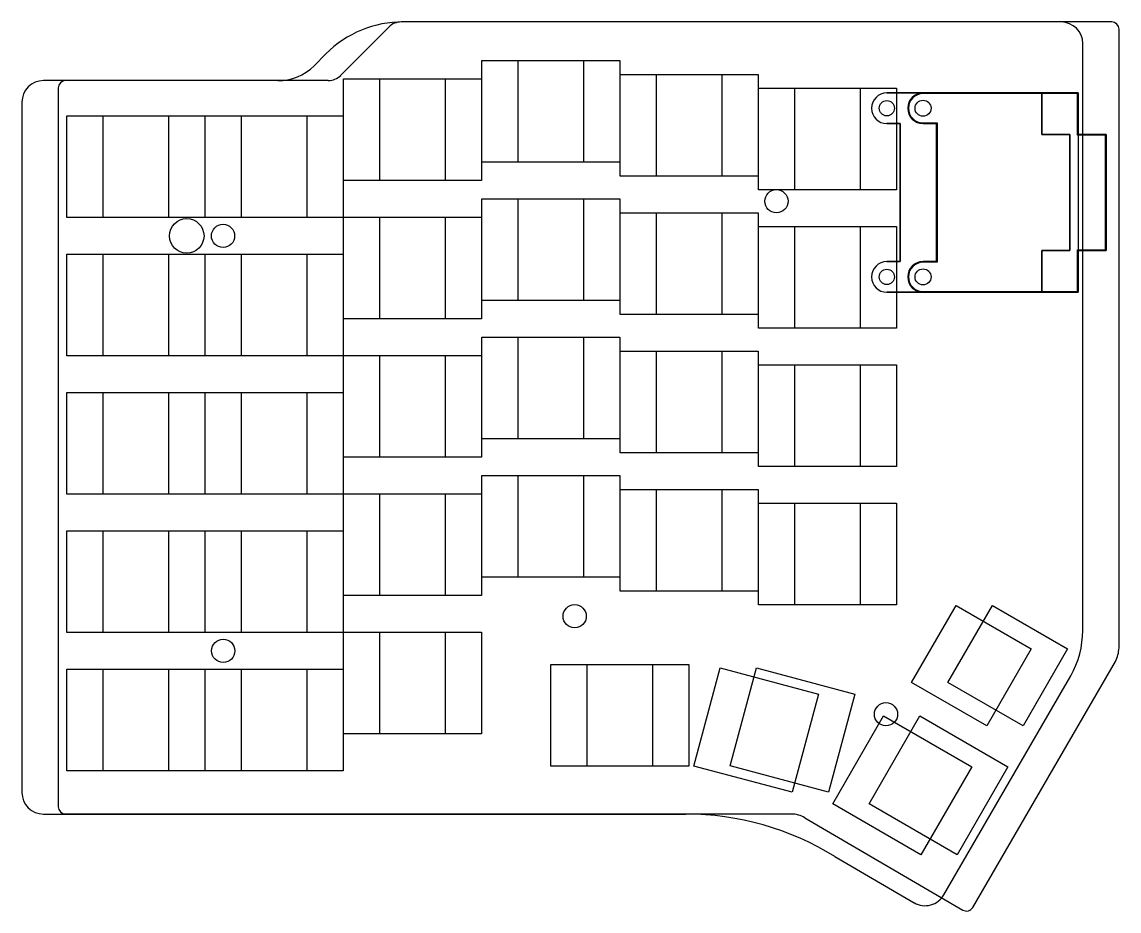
# Model space of a CAD drawing. Header units: centimetres. Extents: x -31 to 1902, y -26 to 307.
# Drawn here: x 26.1 to 41.21, y -0.58 to 11.66 of the extents above; entities that cross this region are included whole.
import ezdxf

# ---------------------------------------------------------------- set-up
doc = ezdxf.new("R2010")
doc.units = ezdxf.units.CM
doc.header["$MEASUREMENT"] = 0
for name, color, linetype in [('V2 v28_Sketch66', 7, 'Continuous'), ('V2 v28_Sketch67', 7, 'Continuous'), ('V2 v28_Sketch96', 7, 'Continuous'), ('V2 v28_Sketch97', 7, 'Continuous')]:
    doc.layers.add(name, color=color, linetype=linetype)

msp = doc.modelspace()

# ---------------------------------------------------------------- linework, layer by layer
at = {"layer": 'V2 v28_Sketch66'}
for p, q in [((40.41, 11.66, 1.02), (31.354, 11.66, 1.02)), ((40.707, 3.28, 1.02), (40.707, 11.363, 1.02)), ((30.284, 11.22, 1.02), (30.122, 11.058, 1.02)), ((32.432, 9.729, 1.02), (32.432, 11.129, 1.02)), ((32.432, 11.129, 1.02), (33.832, 11.129, 1.02)), ((33.832, 11.129, 1.02), (33.832, 9.729, 1.02)), ((34.337, 9.538, 1.02), (34.337, 10.938, 1.02)), ((34.337, 10.938, 1.02), (35.737, 10.938, 1.02)), ((35.737, 10.938, 1.02), (35.737, 9.538, 1.02)), ((29.622, 10.853, 1.02), (26.397, 10.853, 1.02)), ((30.527, 9.475, 1.02), (30.527, 10.875, 1.02)), ((30.527, 10.875, 1.02), (31.927, 10.875, 1.02)), ((31.927, 10.875, 1.02), (31.927, 9.475, 1.02)), ((36.242, 10.748, 1.02), (37.642, 10.748, 1.02)), ((36.242, 9.348, 1.02), (36.242, 10.748, 1.02)), ((37.642, 10.748, 1.02), (37.642, 9.348, 1.02)), ((38.01, 10.683, 1.02), (40.145, 10.683, 1.02)), ((40.145, 10.683, 1.02), (40.145, 10.111, 1.02)), ((40.145, 10.683, 1.02), (40.145, 10.111, 1.02)), ((26.1, 10.556, 1.02), (26.1, 1.048, 1.02)), ((26.717, 10.367, 1.02), (28.117, 10.367, 1.02)), ((26.717, 8.967, 1.02), (26.717, 10.367, 1.02)), ((28.117, 10.367, 1.02), (28.117, 8.967, 1.02)), ((28.622, 8.967, 1.02), (28.622, 10.367, 1.02)), ((28.622, 10.367, 1.02), (30.022, 10.367, 1.02)), ((30.022, 10.367, 1.02), (30.022, 8.967, 1.02)), ((38.194, 10.261, 1.02), (38.01, 10.261, 1.02)), ((38.194, 8.36, 1.02), (38.194, 10.261, 1.02)), ((40.145, 10.111, 1.02), (40.529, 10.111, 1.02)), ((40.529, 10.111, 1.02), (40.529, 8.511, 1.02)), ((33.832, 9.729, 1.02), (32.432, 9.729, 1.02)), ((35.737, 9.538, 1.02), (34.337, 9.538, 1.02)), ((31.927, 9.475, 1.02), (30.527, 9.475, 1.02)), ((32.432, 9.224, 1.02), (33.832, 9.224, 1.02)), ((32.432, 7.824, 1.02), (32.432, 9.224, 1.02)), ((33.832, 9.224, 1.02), (33.832, 7.824, 1.02)), ((37.642, 9.348, 1.02), (36.242, 9.348, 1.02)), ((28.117, 8.967, 1.02), (26.717, 8.967, 1.02)), ((30.022, 8.967, 1.02), (28.622, 8.967, 1.02)), ((30.527, 7.57, 1.02), (30.527, 8.97, 1.02)), ((30.527, 8.97, 1.02), (31.927, 8.97, 1.02)), ((31.927, 8.97, 1.02), (31.927, 7.57, 1.02)), ((34.337, 9.033, 1.02), (35.737, 9.033, 1.02)), ((34.337, 7.633, 1.02), (34.337, 9.033, 1.02)), ((35.737, 9.033, 1.02), (35.737, 7.633, 1.02)), ((36.242, 7.443, 1.02), (36.242, 8.843, 1.02)), ((36.242, 8.843, 1.02), (37.642, 8.843, 1.02)), ((37.642, 8.843, 1.02), (37.642, 7.443, 1.02)), ((26.717, 7.062, 1.02), (26.717, 8.462, 1.02)), ((26.717, 8.462, 1.02), (28.117, 8.462, 1.02)), ((28.117, 8.462, 1.02), (28.117, 7.062, 1.02)), ((28.622, 8.462, 1.02), (30.022, 8.462, 1.02)), ((28.622, 7.062, 1.02), (28.622, 8.462, 1.02)), ((30.022, 8.462, 1.02), (30.022, 7.062, 1.02)), ((40.145, 8.511, 1.02), (40.145, 7.938, 1.02)), ((40.529, 8.511, 1.02), (40.145, 8.511, 1.02)), ((38.01, 8.36, 1.02), (38.194, 8.36, 1.02)), ((40.145, 7.938, 1.02), (38.01, 7.938, 1.02)), ((33.832, 7.824, 1.02), (32.432, 7.824, 1.02)), ((31.927, 7.57, 1.02), (30.527, 7.57, 1.02)), ((35.737, 7.633, 1.02), (34.337, 7.633, 1.02)), ((37.642, 7.443, 1.02), (36.242, 7.443, 1.02)), ((32.432, 5.919, 1.02), (32.432, 7.319, 1.02)), ((32.432, 7.319, 1.02), (33.832, 7.319, 1.02)), ((33.832, 7.319, 1.02), (33.832, 5.919, 1.02)), ((34.337, 7.128, 1.02), (35.737, 7.128, 1.02)), ((34.337, 5.728, 1.02), (34.337, 7.128, 1.02)), ((35.737, 7.128, 1.02), (35.737, 5.728, 1.02)), ((28.117, 7.062, 1.02), (26.717, 7.062, 1.02)), ((30.022, 7.062, 1.02), (28.622, 7.062, 1.02)), ((30.527, 7.065, 1.02), (31.927, 7.065, 1.02)), ((30.527, 5.665, 1.02), (30.527, 7.065, 1.02)), ((31.927, 7.065, 1.02), (31.927, 5.665, 1.02)), ((36.242, 6.938, 1.02), (37.642, 6.938, 1.02)), ((36.242, 5.538, 1.02), (36.242, 6.938, 1.02)), ((37.642, 6.938, 1.02), (37.642, 5.538, 1.02)), ((26.717, 5.157, 1.02), (26.717, 6.557, 1.02)), ((26.717, 6.557, 1.02), (28.117, 6.557, 1.02)), ((28.117, 6.557, 1.02), (28.117, 5.157, 1.02)), ((28.622, 5.157, 1.02), (28.622, 6.557, 1.02)), ((28.622, 6.557, 1.02), (30.022, 6.557, 1.02)), ((30.022, 6.557, 1.02), (30.022, 5.157, 1.02)), ((33.832, 5.919, 1.02), (32.432, 5.919, 1.02)), ((31.927, 5.665, 1.02), (30.527, 5.665, 1.02)), ((35.737, 5.728, 1.02), (34.337, 5.728, 1.02)), ((37.642, 5.538, 1.02), (36.242, 5.538, 1.02)), ((32.432, 5.414, 1.02), (33.832, 5.414, 1.02)), ((32.432, 4.014, 1.02), (32.432, 5.414, 1.02)), ((33.832, 5.414, 1.02), (33.832, 4.014, 1.02)), ((28.117, 5.157, 1.02), (26.717, 5.157, 1.02)), ((30.022, 5.157, 1.02), (28.622, 5.157, 1.02)), ((30.527, 3.76, 1.02), (30.527, 5.16, 1.02)), ((30.527, 5.16, 1.02), (31.927, 5.16, 1.02)), ((31.927, 5.16, 1.02), (31.927, 3.76, 1.02)), ((34.337, 3.823, 1.02), (34.337, 5.223, 1.02)), ((34.337, 5.223, 1.02), (35.737, 5.223, 1.02)), ((35.737, 5.223, 1.02), (35.737, 3.823, 1.02)), ((36.242, 3.633, 1.02), (36.242, 5.033, 1.02)), ((36.242, 5.033, 1.02), (37.642, 5.033, 1.02)), ((37.642, 5.033, 1.02), (37.642, 3.633, 1.02)), ((26.717, 3.252, 1.02), (26.717, 4.652, 1.02)), ((26.717, 4.652, 1.02), (28.117, 4.652, 1.02)), ((28.117, 4.652, 1.02), (28.117, 3.252, 1.02)), ((28.622, 3.252, 1.02), (28.622, 4.652, 1.02)), ((28.622, 4.652, 1.02), (30.022, 4.652, 1.02)), ((30.022, 4.652, 1.02), (30.022, 3.252, 1.02)), ((33.832, 4.014, 1.02), (32.432, 4.014, 1.02)), ((35.737, 3.823, 1.02), (34.337, 3.823, 1.02)), ((31.927, 3.76, 1.02), (30.527, 3.76, 1.02)), ((37.642, 3.633, 1.02), (36.242, 3.633, 1.02)), ((38.351, 2.564, 1.02), (38.963, 3.625, 1.02)), ((38.963, 3.625, 1.02), (39.998, 3.027, 1.02)), ((28.117, 3.252, 1.02), (26.717, 3.252, 1.02)), ((30.022, 3.252, 1.02), (28.622, 3.252, 1.02)), ((30.527, 3.255, 1.02), (31.927, 3.255, 1.02)), ((30.527, 1.855, 1.02), (30.527, 3.255, 1.02)), ((31.927, 3.255, 1.02), (31.927, 1.855, 1.02)), ((39.998, 3.027, 1.02), (39.386, 1.966, 1.02)), ((26.717, 1.347, 1.02), (26.717, 2.747, 1.02)), ((26.717, 2.747, 1.02), (28.117, 2.747, 1.02)), ((28.117, 2.747, 1.02), (28.117, 1.347, 1.02)), ((28.622, 1.347, 1.02), (28.622, 2.747, 1.02)), ((28.622, 2.747, 1.02), (30.022, 2.747, 1.02)), ((30.022, 2.747, 1.02), (30.022, 1.347, 1.02)), ((33.384, 1.41, 1.02), (33.384, 2.81, 1.02)), ((33.384, 2.81, 1.02), (34.784, 2.81, 1.02)), ((34.784, 2.81, 1.02), (34.784, 1.41, 1.02)), ((35.353, 1.413, 1.02), (35.715, 2.765, 1.02)), ((35.715, 2.765, 1.02), (37.067, 2.403, 1.02)), ((38.794, -0.363, 1.02), (40.543, 2.656, 1.02)), ((39.386, 1.966, 1.02), (38.351, 2.564, 1.02)), ((37.067, 2.403, 1.02), (36.705, 1.051, 1.02)), ((37.266, 0.89, 1.02), (37.966, 2.102, 1.02)), ((37.966, 2.102, 1.02), (39.178, 1.402, 1.02)), ((31.927, 1.855, 1.02), (30.527, 1.855, 1.02)), ((34.784, 1.41, 1.02), (33.384, 1.41, 1.02)), ((36.705, 1.051, 1.02), (35.353, 1.413, 1.02)), ((39.178, 1.402, 1.02), (38.478, 0.19, 1.02)), ((28.117, 1.347, 1.02), (26.717, 1.347, 1.02)), ((30.022, 1.347, 1.02), (28.622, 1.347, 1.02)), ((38.478, 0.19, 1.02), (37.266, 0.89, 1.02)), ((26.397, 0.751, 1.02), (35.242, 0.751, 1.02)), ((37.293, 0.167, 1.02), (38.388, -0.471, 1.02))]:
    msp.add_line(p, q, dxfattribs=at)
msp.add_circle((28.369, 8.714, 1.02), 0.238, dxfattribs=at)
for centre, radius, start, end in [((31.346, 10.158, 1.02), 1.503, 89.7045, 135.004), ((40.41, 11.362, 1.02), 0.298, 0.1799, 89.9381), ((29.626, 11.555, 1.02), 0.703, 269.6732, 314.9928), ((26.397, 10.556, 1.02), 0.297, 90.0004, 180), ((38.01, 10.472, 1.02), 0.211, 90, 270), ((38.01, 8.149, 1.02), 0.211, 90, 270), ((39.439, 3.28, 1.02), 1.268, 330.5309, 360), ((26.397, 1.048, 1.02), 0.297, 180, 270), ((35.239, -3.152, 1.02), 3.903, 58.2511, 89.9634), ((38.537, -0.214, 1.02), 0.297, 239.956, 329.9823)]:
    msp.add_arc(centre, radius, start, end, dxfattribs=at)
at = {"layer": 'V2 v28_Sketch67'}
for p, q in [((40.145, 10.683, 1.22), (38.01, 10.683, 1.22)), ((40.145, 10.111, 1.22), (40.145, 10.683, 1.22)), ((38.01, 10.261, 1.22), (38.194, 10.261, 1.22)), ((38.194, 10.261, 1.22), (38.194, 8.36, 1.22)), ((40.529, 10.111, 1.22), (40.145, 10.111, 1.22)), ((40.529, 8.511, 1.22), (40.529, 10.111, 1.22)), ((40.145, 7.938, 1.22), (40.145, 8.511, 1.22)), ((40.145, 8.511, 1.22), (40.529, 8.511, 1.22)), ((38.194, 8.36, 1.22), (38.01, 8.36, 1.22)), ((38.01, 7.938, 1.22), (40.145, 7.938, 1.22))]:
    msp.add_line(p, q, dxfattribs=at)
for centre in [(38.01, 10.472, 1.22), (38.01, 8.149, 1.22)]:
    msp.add_circle(centre, 0.105, dxfattribs=at)
for centre in [(38.01, 10.472, 1.22), (38.01, 8.149, 1.22)]:
    msp.add_arc(centre, 0.211, 90, 270, dxfattribs=at)
at = {"layer": 'V2 v28_Sketch96'}
for p, q in [((41.107, 11.661, 1.02), (31.322, 11.661, 1.02)), ((31.152, 11.59, 1.02), (30.488, 10.924, 1.02)), ((41.207, 3.039, 1.02), (41.207, 11.561, 1.02)), ((32.932, 9.729, 1.02), (32.932, 11.129, 1.02)), ((32.932, 11.129, 1.02), (34.332, 11.129, 1.02)), ((34.332, 11.129, 1.02), (34.332, 9.729, 1.02)), ((34.837, 9.538, 1.02), (34.837, 10.938, 1.02)), ((34.837, 10.938, 1.02), (36.237, 10.938, 1.02)), ((36.237, 10.938, 1.02), (36.237, 9.538, 1.02)), ((26.6, 10.753, 1.02), (26.6, 0.852, 1.02)), ((30.318, 10.853, 1.02), (26.7, 10.853, 1.02)), ((31.027, 9.475, 1.02), (31.027, 10.875, 1.02)), ((31.027, 10.875, 1.02), (32.427, 10.875, 1.02)), ((32.427, 10.875, 1.02), (32.427, 9.475, 1.02)), ((36.742, 9.348, 1.02), (36.742, 10.748, 1.02)), ((36.742, 10.748, 1.02), (38.142, 10.748, 1.02)), ((38.142, 10.748, 1.02), (38.142, 9.348, 1.02)), ((38.508, 10.683, 1.02), (40.645, 10.683, 1.02)), ((40.645, 10.683, 1.02), (40.645, 10.111, 1.02)), ((27.217, 8.967, 1.02), (27.217, 10.367, 1.02)), ((27.217, 10.367, 1.02), (28.617, 10.367, 1.02)), ((28.617, 10.367, 1.02), (28.617, 8.967, 1.02)), ((29.122, 8.967, 1.02), (29.122, 10.367, 1.02)), ((29.122, 10.367, 1.02), (30.522, 10.367, 1.02)), ((30.522, 10.367, 1.02), (30.522, 8.967, 1.02)), ((38.694, 10.261, 1.02), (38.508, 10.261, 1.02)), ((38.694, 8.36, 1.02), (38.694, 10.261, 1.02)), ((40.645, 10.111, 1.02), (40.645, 8.511, 1.02)), ((40.645, 10.111, 1.02), (41.029, 10.111, 1.02)), ((41.029, 10.111, 1.02), (41.029, 8.511, 1.02)), ((34.332, 9.729, 1.02), (32.932, 9.729, 1.02)), ((36.237, 9.538, 1.02), (34.837, 9.538, 1.02)), ((32.427, 9.475, 1.02), (31.027, 9.475, 1.02)), ((32.932, 7.824, 1.02), (32.932, 9.224, 1.02)), ((32.932, 9.224, 1.02), (34.332, 9.224, 1.02)), ((34.332, 9.224, 1.02), (34.332, 7.824, 1.02)), ((38.142, 9.348, 1.02), (36.742, 9.348, 1.02)), ((28.617, 8.967, 1.02), (27.217, 8.967, 1.02)), ((30.522, 8.967, 1.02), (29.122, 8.967, 1.02)), ((31.027, 8.97, 1.02), (32.427, 8.97, 1.02)), ((31.027, 7.57, 1.02), (31.027, 8.97, 1.02)), ((32.427, 8.97, 1.02), (32.427, 7.57, 1.02)), ((34.837, 9.033, 1.02), (36.237, 9.033, 1.02)), ((34.837, 7.633, 1.02), (34.837, 9.033, 1.02)), ((36.237, 9.033, 1.02), (36.237, 7.633, 1.02)), ((36.742, 8.843, 1.02), (38.142, 8.843, 1.02)), ((36.742, 7.443, 1.02), (36.742, 8.843, 1.02)), ((38.142, 8.843, 1.02), (38.142, 7.443, 1.02)), ((27.217, 8.462, 1.02), (28.617, 8.462, 1.02)), ((27.217, 7.062, 1.02), (27.217, 8.462, 1.02)), ((28.617, 8.462, 1.02), (28.617, 7.062, 1.02)), ((29.122, 7.062, 1.02), (29.122, 8.462, 1.02)), ((29.122, 8.462, 1.02), (30.522, 8.462, 1.02)), ((30.522, 8.462, 1.02), (30.522, 7.062, 1.02)), ((40.645, 8.511, 1.02), (40.645, 7.938, 1.02)), ((41.029, 8.511, 1.02), (40.645, 8.511, 1.02)), ((38.508, 8.36, 1.02), (38.694, 8.36, 1.02)), ((40.645, 7.938, 1.02), (38.508, 7.938, 1.02)), ((34.332, 7.824, 1.02), (32.932, 7.824, 1.02)), ((32.427, 7.57, 1.02), (31.027, 7.57, 1.02)), ((36.237, 7.633, 1.02), (34.837, 7.633, 1.02)), ((38.142, 7.443, 1.02), (36.742, 7.443, 1.02)), ((32.932, 7.319, 1.02), (34.332, 7.319, 1.02)), ((32.932, 5.919, 1.02), (32.932, 7.319, 1.02)), ((34.332, 7.319, 1.02), (34.332, 5.919, 1.02)), ((34.837, 5.728, 1.02), (34.837, 7.128, 1.02)), ((34.837, 7.128, 1.02), (36.237, 7.128, 1.02)), ((36.237, 7.128, 1.02), (36.237, 5.728, 1.02)), ((28.617, 7.062, 1.02), (27.217, 7.062, 1.02)), ((30.522, 7.062, 1.02), (29.122, 7.062, 1.02)), ((31.027, 7.065, 1.02), (32.427, 7.065, 1.02)), ((31.027, 5.665, 1.02), (31.027, 7.065, 1.02)), ((32.427, 7.065, 1.02), (32.427, 5.665, 1.02)), ((36.742, 5.538, 1.02), (36.742, 6.938, 1.02)), ((36.742, 6.938, 1.02), (38.142, 6.938, 1.02)), ((38.142, 6.938, 1.02), (38.142, 5.538, 1.02)), ((27.217, 5.157, 1.02), (27.217, 6.557, 1.02)), ((27.217, 6.557, 1.02), (28.617, 6.557, 1.02)), ((28.617, 6.557, 1.02), (28.617, 5.157, 1.02)), ((29.122, 5.157, 1.02), (29.122, 6.557, 1.02)), ((29.122, 6.557, 1.02), (30.522, 6.557, 1.02)), ((30.522, 6.557, 1.02), (30.522, 5.157, 1.02)), ((34.332, 5.919, 1.02), (32.932, 5.919, 1.02)), ((32.427, 5.665, 1.02), (31.027, 5.665, 1.02)), ((36.237, 5.728, 1.02), (34.837, 5.728, 1.02)), ((38.142, 5.538, 1.02), (36.742, 5.538, 1.02)), ((32.932, 5.414, 1.02), (34.332, 5.414, 1.02)), ((32.932, 4.014, 1.02), (32.932, 5.414, 1.02)), ((34.332, 5.414, 1.02), (34.332, 4.014, 1.02)), ((28.617, 5.157, 1.02), (27.217, 5.157, 1.02)), ((30.522, 5.157, 1.02), (29.122, 5.157, 1.02)), ((31.027, 5.16, 1.02), (32.427, 5.16, 1.02)), ((31.027, 3.76, 1.02), (31.027, 5.16, 1.02)), ((32.427, 5.16, 1.02), (32.427, 3.76, 1.02)), ((34.837, 5.223, 1.02), (36.237, 5.223, 1.02)), ((34.837, 3.823, 1.02), (34.837, 5.223, 1.02)), ((36.237, 5.223, 1.02), (36.237, 3.823, 1.02)), ((36.742, 3.633, 1.02), (36.742, 5.033, 1.02)), ((36.742, 5.033, 1.02), (38.142, 5.033, 1.02)), ((38.142, 5.033, 1.02), (38.142, 3.633, 1.02)), ((27.217, 4.652, 1.02), (28.617, 4.652, 1.02)), ((27.217, 3.252, 1.02), (27.217, 4.652, 1.02)), ((28.617, 4.652, 1.02), (28.617, 3.252, 1.02)), ((29.122, 3.252, 1.02), (29.122, 4.652, 1.02)), ((29.122, 4.652, 1.02), (30.522, 4.652, 1.02)), ((30.522, 4.652, 1.02), (30.522, 3.252, 1.02)), ((34.332, 4.014, 1.02), (32.932, 4.014, 1.02)), ((36.237, 3.823, 1.02), (34.837, 3.823, 1.02)), ((32.427, 3.76, 1.02), (31.027, 3.76, 1.02)), ((38.142, 3.633, 1.02), (36.742, 3.633, 1.02)), ((38.851, 2.564, 1.02), (39.463, 3.625, 1.02)), ((39.463, 3.625, 1.02), (40.498, 3.028, 1.02)), ((28.617, 3.252, 1.02), (27.217, 3.252, 1.02)), ((30.522, 3.252, 1.02), (29.122, 3.252, 1.02)), ((31.027, 3.255, 1.02), (32.427, 3.255, 1.02)), ((31.027, 1.855, 1.02), (31.027, 3.255, 1.02)), ((32.427, 3.255, 1.02), (32.427, 1.855, 1.02)), ((40.498, 3.028, 1.02), (39.886, 1.967, 1.02)), ((27.217, 1.347, 1.02), (27.217, 2.747, 1.02)), ((27.217, 2.747, 1.02), (28.617, 2.747, 1.02)), ((28.617, 2.747, 1.02), (28.617, 1.347, 1.02)), ((29.122, 1.347, 1.02), (29.122, 2.747, 1.02)), ((29.122, 2.747, 1.02), (30.522, 2.747, 1.02)), ((30.522, 2.747, 1.02), (30.522, 1.347, 1.02)), ((33.884, 2.81, 1.02), (35.284, 2.81, 1.02)), ((33.884, 1.41, 1.02), (33.884, 2.81, 1.02)), ((35.284, 2.81, 1.02), (35.284, 1.41, 1.02)), ((35.853, 1.414, 1.02), (36.215, 2.766, 1.02)), ((36.215, 2.766, 1.02), (37.568, 2.404, 1.02)), ((39.193, -0.535, 1.02), (41.157, 2.853, 1.02)), ((39.886, 1.967, 1.02), (38.851, 2.564, 1.02)), ((37.568, 2.404, 1.02), (37.205, 1.051, 1.02)), ((37.766, 0.89, 1.02), (38.466, 2.102, 1.02)), ((38.466, 2.102, 1.02), (39.678, 1.402, 1.02)), ((32.427, 1.855, 1.02), (31.027, 1.855, 1.02)), ((35.284, 1.41, 1.02), (33.884, 1.41, 1.02)), ((37.205, 1.051, 1.02), (35.853, 1.414, 1.02)), ((39.678, 1.402, 1.02), (38.978, 0.19, 1.02)), ((28.617, 1.347, 1.02), (27.217, 1.347, 1.02)), ((30.522, 1.347, 1.02), (29.122, 1.347, 1.02)), ((38.978, 0.19, 1.02), (37.766, 0.89, 1.02)), ((26.7, 0.752, 1.02), (36.695, 0.752, 1.02)), ((36.881, 0.701, 1.02), (39.057, -0.571, 1.02))]:
    msp.add_line(p, q, dxfattribs=at)
for centre in [(36.489, 9.191, 1.02), (28.869, 8.714, 1.02), (33.711, 3.476, 1.02), (28.872, 2.999, 1.02), (37.998, 2.126, 1.02)]:
    msp.add_circle(centre, 0.16, dxfattribs=at)
for centre, radius, start, end in [((31.322, 11.42, 1.02), 0.241, 90, 135.117), ((41.107, 11.561, 1.02), 0.1, 0, 90), ((30.318, 11.094, 1.02), 0.241, 270, 315.1171), ((26.7, 10.753, 1.02), 0.1, 90, 180), ((38.508, 10.472, 1.02), 0.211, 90, 270), ((38.508, 8.149, 1.02), 0.211, 90, 270), ((40.737, 3.066, 1.02), 0.471, 333.1283, 356.7678), ((26.7, 0.852, 1.02), 0.1, 180, 270), ((36.695, 0.382, 1.02), 0.369, 59.6793, 90), ((39.107, -0.485, 1.02), 0.0996, 239.679, 329.8962)]:
    msp.add_arc(centre, radius, start, end, dxfattribs=at)
at = {"layer": 'V2 v28_Sketch97'}
for p, q in [((40.645, 10.683, 1.22), (38.508, 10.683, 1.22)), ((40.635, 10.673, 1.22), (38.508, 10.673, 1.22)), ((40.635, 10.101, 1.22), (40.635, 10.673, 1.22)), ((40.645, 10.111, 1.22), (40.645, 10.683, 1.22)), ((38.508, 10.271, 1.22), (38.704, 10.271, 1.22)), ((38.508, 10.261, 1.22), (38.694, 10.261, 1.22)), ((38.694, 10.261, 1.22), (38.694, 8.36, 1.22)), ((38.704, 10.271, 1.22), (38.704, 8.35, 1.22)), ((41.019, 10.101, 1.22), (40.635, 10.101, 1.22)), ((41.029, 10.111, 1.22), (40.645, 10.111, 1.22)), ((41.019, 8.521, 1.22), (41.019, 10.101, 1.22)), ((41.029, 8.511, 1.22), (41.029, 10.111, 1.22)), ((40.635, 8.521, 1.22), (41.019, 8.521, 1.22)), ((40.635, 7.948, 1.22), (40.635, 8.521, 1.22)), ((40.645, 8.511, 1.22), (41.029, 8.511, 1.22)), ((40.645, 7.938, 1.22), (40.645, 8.511, 1.22)), ((38.694, 8.36, 1.22), (38.508, 8.36, 1.22)), ((38.704, 8.35, 1.22), (38.508, 8.35, 1.22)), ((38.508, 7.948, 1.22), (40.635, 7.948, 1.22)), ((38.508, 7.938, 1.22), (40.645, 7.938, 1.22))]:
    msp.add_line(p, q, dxfattribs=at)
for centre in [(38.508, 10.472, 1.22), (38.508, 8.149, 1.22)]:
    msp.add_circle(centre, 0.11, dxfattribs=at)
for centre, radius in [((38.508, 10.472, 1.22), 0.211), ((38.508, 10.472, 1.22), 0.201), ((38.508, 8.149, 1.22), 0.211), ((38.508, 8.149, 1.22), 0.201)]:
    msp.add_arc(centre, radius, 90, 270, dxfattribs=at)

doc.saveas('drawing.dxf')
